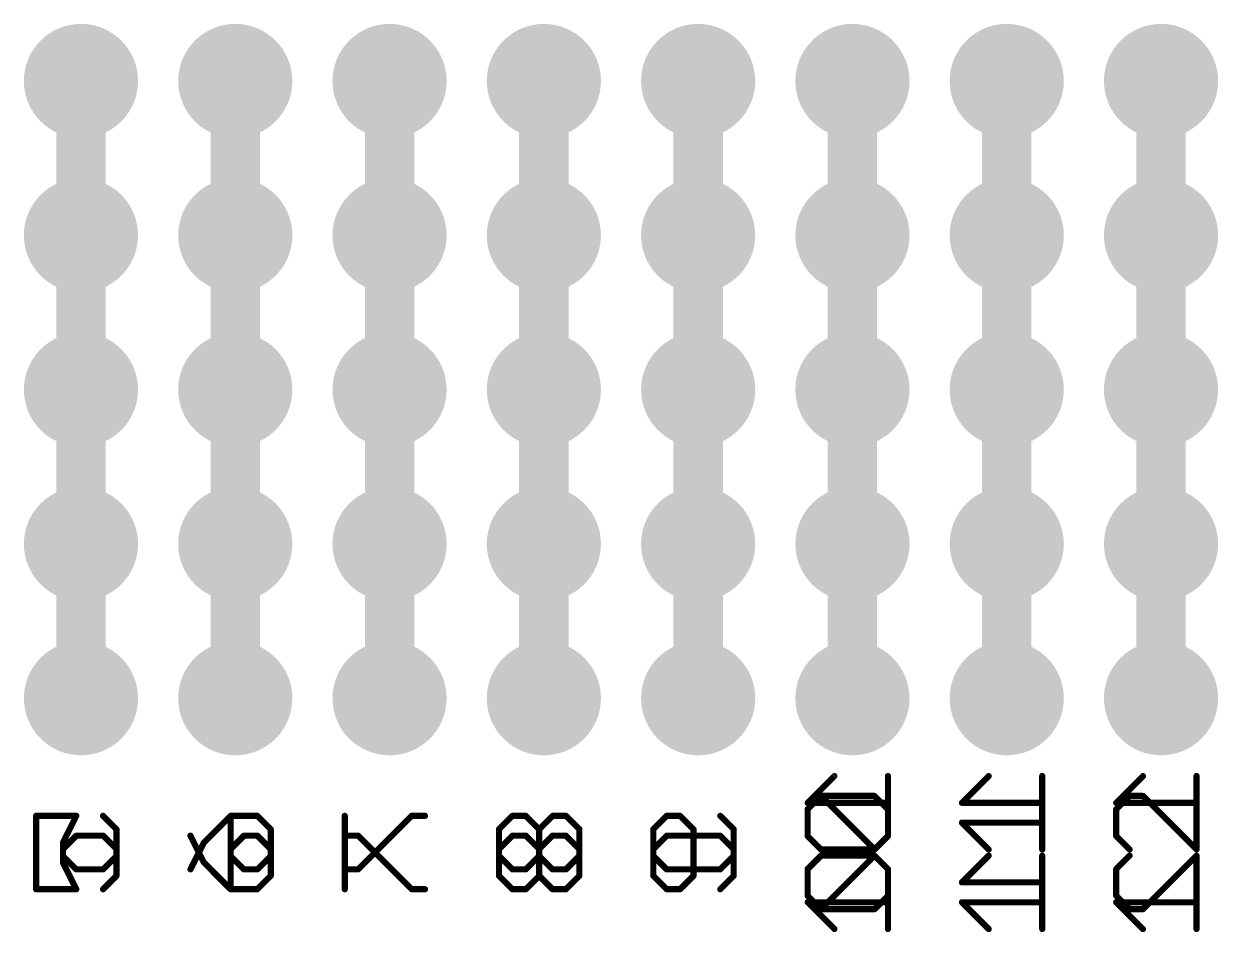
# Model space of a CAD drawing. Extents: x -0.1 to 94.1, y -0.1 to 63.6.
# Drawn here: x 19.38 to 39.04, y 13.93 to 28.88 of the extents above; entities that cross this region are included whole.
import ezdxf

# ---------------------------------------------------------------- set-up
doc = ezdxf.new("R2010")
doc.units = 0
for name, color, linetype in [('16', 132, 'CONTINUOUS'), ('17', 110, 'CONTINUOUS'), ('21', 41, 'CONTINUOUS'), ('22', 40, 'CONTINUOUS'), ('51', 53, 'CONTINUOUS')]:
    doc.layers.add(name, color=color, linetype=linetype)

# ---------------------------------------------------------------- blocks, each defined once
blk = doc.blocks.new('RECT')
blk.add_solid([(-0.5, -0.5), (0.5, -0.5), (-0.5, 0.5), (0.5, 0.5)])
blk = doc.blocks.new('ROUNDP')
at = {"const_width": 0.5}
blk.add_lwpolyline([(0, -0.25, 1), (0, 0.25, 1), (0, -0.25)], format="xyb", dxfattribs=at)

msp = doc.modelspace()

# ---------------------------------------------------------------- linework, layer by layer
at = {"layer": '16', "const_width": 0.8128}
for points in [[(20.32, 27.94), (20.32, 25.4)], [(22.86, 25.4), (22.86, 27.94)], [(25.4, 27.94), (25.4, 25.4)], [(27.94, 25.4), (27.94, 27.94)], [(30.48, 27.94), (30.48, 25.4)], [(33.02, 25.4), (33.02, 27.94)], [(35.56, 27.94), (35.56, 25.4)], [(38.1, 25.4), (38.1, 27.94)], [(20.32, 25.4), (20.32, 22.86)], [(22.86, 22.86), (22.86, 25.4)], [(25.4, 25.4), (25.4, 22.86)], [(27.94, 22.86), (27.94, 25.4)], [(30.48, 25.4), (30.48, 22.86)], [(33.02, 22.86), (33.02, 25.4)], [(35.56, 25.4), (35.56, 22.86)], [(38.1, 22.86), (38.1, 25.4)], [(20.32, 22.86), (20.32, 20.32)], [(22.86, 20.32), (22.86, 22.86)], [(25.4, 22.86), (25.4, 20.32)], [(27.94, 20.32), (27.94, 22.86)], [(30.48, 22.86), (30.48, 20.32)], [(33.02, 20.32), (33.02, 22.86)], [(35.56, 22.86), (35.56, 20.32)], [(38.1, 20.32), (38.1, 22.86)], [(20.32, 20.32), (20.32, 17.78)], [(22.86, 17.78), (22.86, 20.32)], [(25.4, 20.32), (25.4, 17.78)], [(27.94, 17.78), (27.94, 20.32)], [(30.48, 20.32), (30.48, 17.78)], [(33.02, 17.78), (33.02, 20.32)], [(35.56, 20.32), (35.56, 17.78)], [(38.1, 17.78), (38.1, 20.32)]]:
    msp.add_lwpolyline(points, dxfattribs=at)
at = {"layer": '16', "const_width": 0.4064}
for points in [[(20.5232, 27.94, 1), (20.1168, 27.94)], [(23.0632, 27.94, 1), (22.6568, 27.94)], [(25.6032, 27.94, 1), (25.1968, 27.94)], [(28.1432, 27.94, 1), (27.7368, 27.94)], [(30.6832, 27.94, 1), (30.2768, 27.94)], [(33.2232, 27.94, 1), (32.8168, 27.94)], [(35.7632, 27.94, 1), (35.3568, 27.94)], [(38.3032, 27.94, 1), (37.8968, 27.94)], [(20.5232, 25.4, 1), (20.1168, 25.4)], [(23.0632, 25.4, 1), (22.6568, 25.4)], [(25.6032, 25.4, 1), (25.1968, 25.4)], [(28.1432, 25.4, 1), (27.7368, 25.4)], [(30.6832, 25.4, 1), (30.2768, 25.4)], [(33.2232, 25.4, 1), (32.8168, 25.4)], [(35.7632, 25.4, 1), (35.3568, 25.4)], [(38.3032, 25.4, 1), (37.8968, 25.4)], [(20.1168, 25.4, 1), (20.5232, 25.4)], [(22.6568, 25.4, 1), (23.0632, 25.4)], [(25.1968, 25.4, 1), (25.6032, 25.4)], [(27.7368, 25.4, 1), (28.1432, 25.4)], [(30.2768, 25.4, 1), (30.6832, 25.4)], [(32.8168, 25.4, 1), (33.2232, 25.4)], [(35.3568, 25.4, 1), (35.7632, 25.4)], [(37.8968, 25.4, 1), (38.3032, 25.4)], [(20.5232, 22.86, 1), (20.1168, 22.86)], [(23.0632, 22.86, 1), (22.6568, 22.86)], [(25.6032, 22.86, 1), (25.1968, 22.86)], [(28.1432, 22.86, 1), (27.7368, 22.86)], [(30.6832, 22.86, 1), (30.2768, 22.86)], [(33.2232, 22.86, 1), (32.8168, 22.86)], [(35.7632, 22.86, 1), (35.3568, 22.86)], [(38.3032, 22.86, 1), (37.8968, 22.86)], [(20.1168, 22.86, 1), (20.5232, 22.86)], [(22.6568, 22.86, 1), (23.0632, 22.86)], [(25.1968, 22.86, 1), (25.6032, 22.86)], [(27.7368, 22.86, 1), (28.1432, 22.86)], [(30.2768, 22.86, 1), (30.6832, 22.86)], [(32.8168, 22.86, 1), (33.2232, 22.86)], [(35.3568, 22.86, 1), (35.7632, 22.86)], [(37.8968, 22.86, 1), (38.3032, 22.86)], [(20.5232, 20.32, 1), (20.1168, 20.32)], [(23.0632, 20.32, 1), (22.6568, 20.32)], [(25.6032, 20.32, 1), (25.1968, 20.32)], [(28.1432, 20.32, 1), (27.7368, 20.32)], [(30.6832, 20.32, 1), (30.2768, 20.32)], [(33.2232, 20.32, 1), (32.8168, 20.32)], [(35.7632, 20.32, 1), (35.3568, 20.32)], [(38.3032, 20.32, 1), (37.8968, 20.32)], [(20.1168, 20.32, 1), (20.5232, 20.32)], [(22.6568, 20.32, 1), (23.0632, 20.32)], [(25.1968, 20.32, 1), (25.6032, 20.32)], [(27.7368, 20.32, 1), (28.1432, 20.32)], [(30.2768, 20.32, 1), (30.6832, 20.32)], [(32.8168, 20.32, 1), (33.2232, 20.32)], [(35.3568, 20.32, 1), (35.7632, 20.32)], [(37.8968, 20.32, 1), (38.3032, 20.32)], [(20.1168, 17.78, 1), (20.5232, 17.78)], [(22.6568, 17.78, 1), (23.0632, 17.78)], [(25.1968, 17.78, 1), (25.6032, 17.78)], [(27.7368, 17.78, 1), (28.1432, 17.78)], [(30.2768, 17.78, 1), (30.6832, 17.78)], [(32.8168, 17.78, 1), (33.2232, 17.78)], [(35.3568, 17.78, 1), (35.7632, 17.78)], [(37.8968, 17.78, 1), (38.3032, 17.78)]]:
    msp.add_lwpolyline(points, format="xyb", dxfattribs=at)
at = {"layer": '21', "const_width": 0.1016}
for points in [[(32.2823, 15.9518), (32.5026, 16.1721)], [(32.5026, 16.1721), (33.3839, 16.1721)], [(33.3839, 15.2908), (32.5026, 16.1721)], [(33.3839, 16.1721), (33.6042, 15.9518)], [(36.1442, 15.2908), (36.1442, 16.1721)], [(37.5826, 16.1721), (37.3623, 15.9518)], [(37.8029, 16.1721), (37.5826, 16.1721)], [(38.6842, 15.2908), (37.8029, 16.1721)], [(38.6842, 16.1721), (38.6842, 15.2908)], [(32.2823, 15.5111), (32.2823, 15.9518)], [(33.6042, 15.9518), (33.6042, 15.5111)], [(37.3623, 15.9518), (37.3623, 15.5111)], [(35.2629, 15.2908), (34.8223, 15.7314)], [(34.8223, 15.7314), (36.1442, 15.7314)], [(19.5823, 15.5172), (19.5823, 14.6359)], [(20.0229, 15.2969), (20.2432, 15.5172)], [(20.2432, 15.5172), (20.6839, 15.5172)], [(20.6839, 15.5172), (20.9042, 15.2969)], [(22.1223, 15.5172), (22.3426, 15.0766)], [(23.0036, 15.5172), (22.7832, 15.2969)], [(23.2239, 15.5172), (23.0036, 15.5172)], [(23.4442, 15.2969), (23.2239, 15.5172)], [(24.6623, 14.6359), (24.6623, 15.5172)], [(24.6623, 15.5172), (24.8826, 15.5172)], [(24.8826, 15.5172), (25.7639, 14.6359)], [(27.2023, 15.2969), (27.4226, 15.5172)], [(27.4226, 15.5172), (27.6429, 15.5172)], [(27.6429, 15.5172), (27.8632, 15.2969)], [(27.8632, 15.2969), (28.0836, 15.5172)], [(28.0836, 15.5172), (28.3039, 15.5172)], [(28.3039, 15.5172), (28.5242, 15.2969)], [(29.9626, 15.5172), (29.7423, 15.2969)], [(30.8439, 15.5172), (29.9626, 15.5172)], [(30.4032, 14.8563), (30.4032, 15.5172)], [(31.0642, 15.2969), (30.8439, 15.5172)], [(32.5026, 15.2908), (32.2823, 15.5111)], [(33.6042, 15.5111), (33.3839, 15.2908)], [(37.3623, 15.5111), (37.5826, 15.2908)], [(20.0229, 15.0766), (20.0229, 15.2969)], [(20.9042, 15.2969), (20.9042, 14.8563)], [(22.7832, 15.2969), (22.7832, 14.6359)], [(23.4442, 14.8563), (23.4442, 15.2969)], [(27.2023, 14.8563), (27.2023, 15.2969)], [(27.8632, 14.8563), (27.8632, 15.2969)], [(28.5242, 15.2969), (28.5242, 14.8563)], [(29.7423, 15.2969), (29.7423, 14.8563)], [(31.0642, 14.8563), (31.0642, 15.2969)], [(33.3839, 15.2908), (32.5026, 15.2908)], [(20.2432, 14.6359), (20.0229, 15.0766)], [(22.3426, 15.0766), (22.7832, 14.6359)], [(20.9042, 14.8563), (20.6839, 14.6359)], [(23.2239, 14.6359), (23.4442, 14.8563)], [(27.4226, 14.6359), (27.2023, 14.8563)], [(27.8632, 14.8563), (27.6429, 14.6359)], [(28.0836, 14.6359), (27.8632, 14.8563)], [(28.5242, 14.8563), (28.3039, 14.6359)], [(29.7423, 14.8563), (29.9626, 14.6359)], [(30.1829, 14.6359), (30.4032, 14.8563)], [(30.8439, 14.6359), (31.0642, 14.8563)], [(33.6042, 13.9811), (33.6042, 14.8624)], [(36.1442, 13.9811), (36.1442, 14.8624)], [(38.6842, 13.9811), (38.6842, 14.8624)], [(19.5823, 14.6359), (20.2432, 14.6359)], [(22.7832, 14.6359), (23.2239, 14.6359)], [(25.7639, 14.6359), (25.9842, 14.6359)], [(27.6429, 14.6359), (27.4226, 14.6359)], [(28.3039, 14.6359), (28.0836, 14.6359)], [(29.9626, 14.6359), (30.1829, 14.6359)], [(32.7229, 13.9811), (32.2823, 14.4217)], [(32.2823, 14.4217), (33.6042, 14.4217)], [(35.2629, 13.9811), (34.8223, 14.4217)], [(34.8223, 14.4217), (36.1442, 14.4217)], [(37.8029, 13.9811), (37.3623, 14.4217)], [(37.3623, 14.4217), (38.6842, 14.4217)]]:
    msp.add_lwpolyline(points, dxfattribs=at)
at = {"layer": '21', "const_width": 0.0508}
for points in [[(32.5026, 16.1975, 1), (32.5026, 16.1467)], [(32.5206, 16.19, 1), (32.4846, 16.1541)], [(32.5206, 16.1541, 1), (32.4846, 16.19)], [(33.4018, 16.19, 1), (33.3659, 16.1541)], [(33.3839, 16.1467, 1), (33.3839, 16.1975)], [(36.1696, 16.1721, 1), (36.1188, 16.1721)], [(37.5826, 16.1975, 1), (37.5826, 16.1467)], [(37.6006, 16.1541, 1), (37.5646, 16.19)], [(37.8209, 16.19, 1), (37.785, 16.1541)], [(37.8029, 16.1467, 1), (37.8029, 16.1975)], [(38.7096, 16.1721, 1), (38.6588, 16.1721)], [(32.3077, 15.9518, 1), (32.2569, 15.9518)], [(32.2643, 15.9697, 1), (32.3002, 15.9338)], [(33.6296, 15.9518, 1), (33.5788, 15.9518)], [(33.5862, 15.9338, 1), (33.6222, 15.9697)], [(37.3877, 15.9518, 1), (37.3369, 15.9518)], [(37.3443, 15.9697, 1), (37.3802, 15.9338)], [(34.8402, 15.7494, 1), (34.8043, 15.7135)], [(34.8223, 15.7568, 1), (34.8223, 15.706)], [(36.1442, 15.706, 1), (36.1442, 15.7568)], [(19.6077, 15.5172, 1), (19.5569, 15.5172)], [(20.2432, 15.5426, 1), (20.2432, 15.4918)], [(20.2612, 15.4993, 1), (20.2253, 15.5352)], [(20.7018, 15.5352, 1), (20.6659, 15.4993)], [(20.6839, 15.4918, 1), (20.6839, 15.5426)], [(22.145, 15.5286, 1), (22.0996, 15.5059)], [(23.0036, 15.5426, 1), (23.0036, 15.4918)], [(23.0215, 15.4993, 1), (22.9856, 15.5352)], [(23.2418, 15.5352, 1), (23.2059, 15.4993)], [(23.2239, 15.4918, 1), (23.2239, 15.5426)], [(24.6877, 15.5172, 1), (24.6369, 15.5172)], [(24.6623, 15.5426, 1), (24.6623, 15.4918)], [(24.9006, 15.5352, 1), (24.8646, 15.4993)], [(24.8826, 15.4918, 1), (24.8826, 15.5426)], [(27.4226, 15.5426, 1), (27.4226, 15.4918)], [(27.4406, 15.4993, 1), (27.4046, 15.5352)], [(27.6609, 15.5352, 1), (27.625, 15.4993)], [(27.6429, 15.4918, 1), (27.6429, 15.5426)], [(28.0836, 15.5426, 1), (28.0836, 15.4918)], [(28.1015, 15.4993, 1), (28.0656, 15.5352)], [(28.3218, 15.5352, 1), (28.2859, 15.4993)], [(28.3039, 15.4918, 1), (28.3039, 15.5426)], [(29.9626, 15.5426, 1), (29.9626, 15.4918)], [(29.9806, 15.4993, 1), (29.9446, 15.5352)], [(30.4286, 15.5172, 1), (30.3778, 15.5172)], [(30.8618, 15.5352, 1), (30.8259, 15.4993)], [(30.8439, 15.4918, 1), (30.8439, 15.5426)], [(32.3002, 15.5291, 1), (32.2643, 15.4932)], [(32.2569, 15.5111, 1), (32.3077, 15.5111)], [(33.5788, 15.5111, 1), (33.6296, 15.5111)], [(33.6222, 15.4932, 1), (33.5862, 15.5291)], [(37.3802, 15.5291, 1), (37.3443, 15.4932)], [(37.3369, 15.5111, 1), (37.3877, 15.5111)], [(20.0483, 15.2969, 1), (19.9975, 15.2969)], [(20.005, 15.3149, 1), (20.0409, 15.2789)], [(20.9296, 15.2969, 1), (20.8788, 15.2969)], [(20.8862, 15.2789, 1), (20.9222, 15.3149)], [(22.8086, 15.2969, 1), (22.7578, 15.2969)], [(22.7653, 15.3149, 1), (22.8012, 15.2789)], [(23.4696, 15.2969, 1), (23.4188, 15.2969)], [(23.4262, 15.2789, 1), (23.4622, 15.3149)], [(27.1843, 15.3149, 1), (27.2202, 15.2789)], [(27.2277, 15.2969, 1), (27.1769, 15.2969)], [(27.8886, 15.2969, 1), (27.8378, 15.2969)], [(27.8453, 15.3149, 1), (27.8812, 15.2789)], [(27.8453, 15.2789, 1), (27.8812, 15.3149)], [(28.5496, 15.2969, 1), (28.4988, 15.2969)], [(28.5062, 15.2789, 1), (28.5422, 15.3149)], [(29.7243, 15.3149, 1), (29.7602, 15.2789)], [(29.7677, 15.2969, 1), (29.7169, 15.2969)], [(31.0896, 15.2969, 1), (31.0388, 15.2969)], [(31.0462, 15.2789, 1), (31.0822, 15.3149)], [(32.5026, 15.3162, 1), (32.5026, 15.2654)], [(33.3839, 15.2654, 1), (33.3839, 15.3162)], [(32.4846, 15.2728, 1), (32.5206, 15.3088)], [(33.3659, 15.3088, 1), (33.4018, 15.2728)], [(33.3659, 15.2728, 1), (33.4018, 15.3088)], [(35.245, 15.2728, 1), (35.2809, 15.3088)], [(36.1188, 15.2908, 1), (36.1696, 15.2908)], [(37.5646, 15.2728, 1), (37.6006, 15.3088)], [(38.6588, 15.2908, 1), (38.7096, 15.2908)], [(38.6662, 15.2728, 1), (38.7022, 15.3088)], [(20.0456, 15.0879, 1), (20.0002, 15.0652)], [(19.9975, 15.0766, 1), (20.0483, 15.0766)], [(22.3606, 15.0945, 1), (22.3246, 15.0586)], [(22.3199, 15.0652, 1), (22.3653, 15.0879)], [(20.8788, 14.8563, 1), (20.9296, 14.8563)], [(20.9222, 14.8383, 1), (20.8862, 14.8742)], [(23.4188, 14.8563, 1), (23.4696, 14.8563)], [(23.4622, 14.8383, 1), (23.4262, 14.8742)], [(27.2202, 14.8742, 1), (27.1843, 14.8383)], [(27.1769, 14.8563, 1), (27.2277, 14.8563)], [(27.8378, 14.8563, 1), (27.8886, 14.8563)], [(27.8812, 14.8742, 1), (27.8453, 14.8383)], [(27.8812, 14.8383, 1), (27.8453, 14.8742)], [(28.4988, 14.8563, 1), (28.5496, 14.8563)], [(28.5422, 14.8383, 1), (28.5062, 14.8742)], [(29.7602, 14.8742, 1), (29.7243, 14.8383)], [(29.7169, 14.8563, 1), (29.7677, 14.8563)], [(30.3778, 14.8563, 1), (30.4286, 14.8563)], [(30.4212, 14.8383, 1), (30.3853, 14.8742)], [(31.0388, 14.8563, 1), (31.0896, 14.8563)], [(31.0822, 14.8383, 1), (31.0462, 14.8742)], [(33.6296, 14.8624, 1), (33.5788, 14.8624)], [(36.1696, 14.8624, 1), (36.1188, 14.8624)], [(38.7096, 14.8624, 1), (38.6588, 14.8624)], [(19.5823, 14.6613, 1), (19.5823, 14.6105)], [(19.5569, 14.6359, 1), (19.6077, 14.6359)], [(20.2205, 14.6246, 1), (20.266, 14.6473)], [(20.2432, 14.6105, 1), (20.2432, 14.6613)], [(20.6659, 14.6539, 1), (20.7018, 14.618)], [(22.7832, 14.6613, 1), (22.7832, 14.6105)], [(22.7578, 14.6359, 1), (22.8086, 14.6359)], [(22.7653, 14.618, 1), (22.8012, 14.6539)], [(23.2059, 14.6539, 1), (23.2418, 14.618)], [(23.2239, 14.6105, 1), (23.2239, 14.6613)], [(24.6369, 14.6359, 1), (24.6877, 14.6359)], [(25.7639, 14.6613, 1), (25.7639, 14.6105)], [(25.7459, 14.618, 1), (25.7818, 14.6539)], [(25.9842, 14.6105, 1), (25.9842, 14.6613)], [(27.4226, 14.6613, 1), (27.4226, 14.6105)], [(27.4046, 14.618, 1), (27.4406, 14.6539)], [(27.625, 14.6539, 1), (27.6609, 14.618)], [(27.6429, 14.6105, 1), (27.6429, 14.6613)], [(28.0836, 14.6613, 1), (28.0836, 14.6105)], [(28.0656, 14.618, 1), (28.1015, 14.6539)], [(28.2859, 14.6539, 1), (28.3218, 14.618)], [(28.3039, 14.6105, 1), (28.3039, 14.6613)], [(29.9626, 14.6613, 1), (29.9626, 14.6105)], [(29.9446, 14.618, 1), (29.9806, 14.6539)], [(30.165, 14.6539, 1), (30.2009, 14.618)], [(30.1829, 14.6105, 1), (30.1829, 14.6613)], [(30.8259, 14.6539, 1), (30.8618, 14.618)], [(32.3002, 14.4397, 1), (32.2643, 14.4038)], [(32.2823, 14.4471, 1), (32.2823, 14.3963)], [(33.6042, 14.3963, 1), (33.6042, 14.4471)], [(34.8402, 14.4397, 1), (34.8043, 14.4038)], [(34.8223, 14.4471, 1), (34.8223, 14.3963)], [(36.1442, 14.3963, 1), (36.1442, 14.4471)], [(37.3802, 14.4397, 1), (37.3443, 14.4038)], [(37.3623, 14.4471, 1), (37.3623, 14.3963)], [(38.6842, 14.3963, 1), (38.6842, 14.4471)], [(32.705, 13.9631, 1), (32.7409, 13.999)], [(33.5788, 13.9811, 1), (33.6296, 13.9811)], [(35.245, 13.9631, 1), (35.2809, 13.999)], [(36.1188, 13.9811, 1), (36.1696, 13.9811)], [(37.785, 13.9631, 1), (37.8209, 13.999)], [(38.6588, 13.9811, 1), (38.7096, 13.9811)]]:
    msp.add_lwpolyline(points, format="xyb", dxfattribs=at)
at = {"layer": '22', "const_width": 0.1016}
for points in [[(32.7229, 16.4989), (32.2823, 16.0583)], [(33.6042, 16.4989), (33.6042, 15.6176)], [(35.2629, 16.4989), (34.8223, 16.0583)], [(36.1442, 16.4989), (36.1442, 15.6176)], [(37.8029, 16.4989), (37.3623, 16.0583)], [(38.6842, 16.4989), (38.6842, 15.6176)], [(32.2823, 16.0583), (33.6042, 16.0583)], [(34.8223, 16.0583), (36.1442, 16.0583)], [(37.3623, 16.0583), (38.6842, 16.0583)], [(19.5823, 14.9628), (19.5823, 15.8441)], [(19.5823, 15.8441), (20.2432, 15.8441)], [(20.2432, 15.8441), (20.0229, 15.4034)], [(20.9042, 15.6237), (20.6839, 15.8441)], [(22.3426, 15.4034), (22.7832, 15.8441)], [(22.7832, 15.8441), (23.2239, 15.8441)], [(22.7832, 15.1831), (22.7832, 15.8441)], [(23.2239, 15.8441), (23.4442, 15.6237)], [(24.6623, 15.8441), (24.6623, 14.9628)], [(24.8826, 14.9628), (25.7639, 15.8441)], [(25.7639, 15.8441), (25.9842, 15.8441)], [(27.4226, 15.8441), (27.2023, 15.6237)], [(27.6429, 15.8441), (27.4226, 15.8441)], [(27.8632, 15.6237), (27.6429, 15.8441)], [(28.0836, 15.8441), (27.8632, 15.6237)], [(28.3039, 15.8441), (28.0836, 15.8441)], [(28.5242, 15.6237), (28.3039, 15.8441)], [(29.7423, 15.6237), (29.9626, 15.8441)], [(29.9626, 15.8441), (30.1829, 15.8441)], [(30.1829, 15.8441), (30.4032, 15.6237)], [(30.8439, 15.8441), (31.0642, 15.6237)], [(20.9042, 15.1831), (20.9042, 15.6237)], [(23.4442, 15.6237), (23.4442, 15.1831)], [(27.2023, 15.6237), (27.2023, 15.1831)], [(27.8632, 15.6237), (27.8632, 15.1831)], [(28.5242, 15.1831), (28.5242, 15.6237)], [(29.7423, 15.1831), (29.7423, 15.6237)], [(30.4032, 15.6237), (30.4032, 14.9628)], [(31.0642, 15.6237), (31.0642, 15.1831)], [(20.0229, 15.4034), (20.0229, 15.1831)], [(22.1223, 14.9628), (22.3426, 15.4034)], [(20.0229, 15.1831), (20.2432, 14.9628)], [(20.6839, 14.9628), (20.9042, 15.1831)], [(23.0036, 14.9628), (22.7832, 15.1831)], [(23.4442, 15.1831), (23.2239, 14.9628)], [(27.2023, 15.1831), (27.4226, 14.9628)], [(27.6429, 14.9628), (27.8632, 15.1831)], [(27.8632, 15.1831), (28.0836, 14.9628)], [(28.3039, 14.9628), (28.5242, 15.1831)], [(29.9626, 14.9628), (29.7423, 15.1831)], [(31.0642, 15.1831), (30.8439, 14.9628)], [(32.5026, 15.1892), (32.2823, 14.9689)], [(33.3839, 15.1892), (32.5026, 15.1892)], [(33.3839, 15.1892), (32.5026, 14.3079)], [(33.6042, 14.9689), (33.3839, 15.1892)], [(35.2629, 15.1892), (34.8223, 14.7486)], [(36.1442, 15.1892), (36.1442, 14.3079)], [(37.3623, 14.9689), (37.5826, 15.1892)], [(38.6842, 15.1892), (37.8029, 14.3079)], [(38.6842, 14.3079), (38.6842, 15.1892)], [(20.2432, 14.9628), (20.6839, 14.9628)], [(23.2239, 14.9628), (23.0036, 14.9628)], [(24.6623, 14.9628), (24.8826, 14.9628)], [(27.4226, 14.9628), (27.6429, 14.9628)], [(28.0836, 14.9628), (28.3039, 14.9628)], [(30.8439, 14.9628), (29.9626, 14.9628)], [(32.2823, 14.9689), (32.2823, 14.5282)], [(33.6042, 14.5282), (33.6042, 14.9689)], [(37.3623, 14.5282), (37.3623, 14.9689)], [(34.8223, 14.7486), (36.1442, 14.7486)], [(32.2823, 14.5282), (32.5026, 14.3079)], [(33.3839, 14.3079), (33.6042, 14.5282)], [(37.5826, 14.3079), (37.3623, 14.5282)], [(32.5026, 14.3079), (33.3839, 14.3079)], [(37.8029, 14.3079), (37.5826, 14.3079)]]:
    msp.add_lwpolyline(points, dxfattribs=at)
at = {"layer": '22', "const_width": 0.0508}
for points in [[(32.7409, 16.481, 1), (32.705, 16.5169)], [(33.6296, 16.4989, 1), (33.5788, 16.4989)], [(35.2809, 16.481, 1), (35.245, 16.5169)], [(36.1696, 16.4989, 1), (36.1188, 16.4989)], [(37.8209, 16.481, 1), (37.785, 16.5169)], [(38.7096, 16.4989, 1), (38.6588, 16.4989)], [(32.2823, 16.0837, 1), (32.2823, 16.0329)], [(32.2643, 16.0762, 1), (32.3002, 16.0403)], [(33.6042, 16.0329, 1), (33.6042, 16.0837)], [(34.8223, 16.0837, 1), (34.8223, 16.0329)], [(34.8043, 16.0762, 1), (34.8402, 16.0403)], [(36.1442, 16.0329, 1), (36.1442, 16.0837)], [(37.3623, 16.0837, 1), (37.3623, 16.0329)], [(37.3443, 16.0762, 1), (37.3802, 16.0403)], [(38.6842, 16.0329, 1), (38.6842, 16.0837)], [(19.6077, 15.8441, 1), (19.5569, 15.8441)], [(19.5823, 15.8695, 1), (19.5823, 15.8187)], [(20.266, 15.8327, 1), (20.2205, 15.8554)], [(20.2432, 15.8187, 1), (20.2432, 15.8695)], [(20.7018, 15.862, 1), (20.6659, 15.8261)], [(22.7832, 15.8695, 1), (22.7832, 15.8187)], [(22.8086, 15.8441, 1), (22.7578, 15.8441)], [(22.8012, 15.8261, 1), (22.7653, 15.862)], [(23.2418, 15.862, 1), (23.2059, 15.8261)], [(23.2239, 15.8187, 1), (23.2239, 15.8695)], [(24.6877, 15.8441, 1), (24.6369, 15.8441)], [(25.7639, 15.8695, 1), (25.7639, 15.8187)], [(25.7818, 15.8261, 1), (25.7459, 15.862)], [(25.9842, 15.8187, 1), (25.9842, 15.8695)], [(27.4226, 15.8695, 1), (27.4226, 15.8187)], [(27.4406, 15.8261, 1), (27.4046, 15.862)], [(27.6609, 15.862, 1), (27.625, 15.8261)], [(27.6429, 15.8187, 1), (27.6429, 15.8695)], [(28.0836, 15.8695, 1), (28.0836, 15.8187)], [(28.1015, 15.8261, 1), (28.0656, 15.862)], [(28.3218, 15.862, 1), (28.2859, 15.8261)], [(28.3039, 15.8187, 1), (28.3039, 15.8695)], [(29.9626, 15.8695, 1), (29.9626, 15.8187)], [(29.9806, 15.8261, 1), (29.9446, 15.862)], [(30.2009, 15.862, 1), (30.165, 15.8261)], [(30.1829, 15.8187, 1), (30.1829, 15.8695)], [(30.8618, 15.862, 1), (30.8259, 15.8261)], [(20.9296, 15.6237, 1), (20.8788, 15.6237)], [(20.8862, 15.6058, 1), (20.9222, 15.6417)], [(23.4696, 15.6237, 1), (23.4188, 15.6237)], [(23.4262, 15.6058, 1), (23.4622, 15.6417)], [(27.2277, 15.6237, 1), (27.1769, 15.6237)], [(27.1843, 15.6417, 1), (27.2202, 15.6058)], [(27.8886, 15.6237, 1), (27.8378, 15.6237)], [(27.8453, 15.6417, 1), (27.8812, 15.6058)], [(27.8453, 15.6058, 1), (27.8812, 15.6417)], [(28.5496, 15.6237, 1), (28.4988, 15.6237)], [(28.5062, 15.6058, 1), (28.5422, 15.6417)], [(29.7677, 15.6237, 1), (29.7169, 15.6237)], [(29.7243, 15.6417, 1), (29.7602, 15.6058)], [(30.4286, 15.6237, 1), (30.3778, 15.6237)], [(30.3853, 15.6058, 1), (30.4212, 15.6417)], [(31.0896, 15.6237, 1), (31.0388, 15.6237)], [(31.0462, 15.6058, 1), (31.0822, 15.6417)], [(33.5788, 15.6176, 1), (33.6296, 15.6176)], [(36.1188, 15.6176, 1), (36.1696, 15.6176)], [(38.6588, 15.6176, 1), (38.7096, 15.6176)], [(20.0483, 15.4034, 1), (19.9975, 15.4034)], [(20.0002, 15.4148, 1), (20.0456, 15.3921)], [(22.3246, 15.4214, 1), (22.3606, 15.3855)], [(22.3653, 15.3921, 1), (22.3199, 15.4148)], [(20.0409, 15.2011, 1), (20.005, 15.1651)], [(19.9975, 15.1831, 1), (20.0483, 15.1831)], [(20.8788, 15.1831, 1), (20.9296, 15.1831)], [(20.9222, 15.1651, 1), (20.8862, 15.2011)], [(22.8012, 15.2011, 1), (22.7653, 15.1651)], [(22.7578, 15.1831, 1), (22.8086, 15.1831)], [(23.4188, 15.1831, 1), (23.4696, 15.1831)], [(23.4622, 15.1651, 1), (23.4262, 15.2011)], [(27.2202, 15.2011, 1), (27.1843, 15.1651)], [(27.1769, 15.1831, 1), (27.2277, 15.1831)], [(27.8812, 15.2011, 1), (27.8453, 15.1651)], [(27.8378, 15.1831, 1), (27.8886, 15.1831)], [(27.8812, 15.1651, 1), (27.8453, 15.2011)], [(28.4988, 15.1831, 1), (28.5496, 15.1831)], [(28.5422, 15.1651, 1), (28.5062, 15.2011)], [(29.7602, 15.2011, 1), (29.7243, 15.1651)], [(29.7169, 15.1831, 1), (29.7677, 15.1831)], [(31.0388, 15.1831, 1), (31.0896, 15.1831)], [(31.0822, 15.1651, 1), (31.0462, 15.2011)], [(32.5026, 15.2146, 1), (32.5026, 15.1638)], [(32.5206, 15.1712, 1), (32.4846, 15.2072)], [(33.4018, 15.2072, 1), (33.3659, 15.1712)], [(33.4018, 15.1712, 1), (33.3659, 15.2072)], [(33.3839, 15.1638, 1), (33.3839, 15.2146)], [(35.2809, 15.1712, 1), (35.245, 15.2072)], [(36.1696, 15.1892, 1), (36.1188, 15.1892)], [(37.6006, 15.1712, 1), (37.5646, 15.2072)], [(38.7096, 15.1892, 1), (38.6588, 15.1892)], [(38.7022, 15.1712, 1), (38.6662, 15.2072)], [(19.5569, 14.9628, 1), (19.6077, 14.9628)], [(20.2432, 14.9882, 1), (20.2432, 14.9374)], [(20.2253, 14.9448, 1), (20.2612, 14.9807)], [(20.6659, 14.9807, 1), (20.7018, 14.9448)], [(20.6839, 14.9374, 1), (20.6839, 14.9882)], [(22.0996, 14.9741, 1), (22.145, 14.9514)], [(23.0036, 14.9882, 1), (23.0036, 14.9374)], [(22.9856, 14.9448, 1), (23.0215, 14.9807)], [(23.2059, 14.9807, 1), (23.2418, 14.9448)], [(23.2239, 14.9374, 1), (23.2239, 14.9882)], [(24.6623, 14.9882, 1), (24.6623, 14.9374)], [(24.6369, 14.9628, 1), (24.6877, 14.9628)], [(24.8646, 14.9807, 1), (24.9006, 14.9448)], [(24.8826, 14.9374, 1), (24.8826, 14.9882)], [(27.4226, 14.9882, 1), (27.4226, 14.9374)], [(27.4046, 14.9448, 1), (27.4406, 14.9807)], [(27.625, 14.9807, 1), (27.6609, 14.9448)], [(27.6429, 14.9374, 1), (27.6429, 14.9882)], [(28.0836, 14.9882, 1), (28.0836, 14.9374)], [(28.0656, 14.9448, 1), (28.1015, 14.9807)], [(28.2859, 14.9807, 1), (28.3218, 14.9448)], [(28.3039, 14.9374, 1), (28.3039, 14.9882)], [(29.9626, 14.9882, 1), (29.9626, 14.9374)], [(29.9446, 14.9448, 1), (29.9806, 14.9807)], [(30.3778, 14.9628, 1), (30.4286, 14.9628)], [(30.8259, 14.9807, 1), (30.8618, 14.9448)], [(30.8439, 14.9374, 1), (30.8439, 14.9882)], [(32.3077, 14.9689, 1), (32.2569, 14.9689)], [(32.2643, 14.9868, 1), (32.3002, 14.9509)], [(33.6296, 14.9689, 1), (33.5788, 14.9689)], [(33.5862, 14.9509, 1), (33.6222, 14.9868)], [(37.3877, 14.9689, 1), (37.3369, 14.9689)], [(37.3443, 14.9868, 1), (37.3802, 14.9509)], [(34.8223, 14.774, 1), (34.8223, 14.7232)], [(34.8043, 14.7665, 1), (34.8402, 14.7306)], [(36.1442, 14.7232, 1), (36.1442, 14.774)], [(32.3002, 14.5462, 1), (32.2643, 14.5103)], [(32.2569, 14.5282, 1), (32.3077, 14.5282)], [(33.5788, 14.5282, 1), (33.6296, 14.5282)], [(33.6222, 14.5103, 1), (33.5862, 14.5462)], [(37.3802, 14.5462, 1), (37.3443, 14.5103)], [(37.3369, 14.5282, 1), (37.3877, 14.5282)], [(32.5026, 14.3333, 1), (32.5026, 14.2825)], [(33.3839, 14.2825, 1), (33.3839, 14.3333)], [(37.5826, 14.3333, 1), (37.5826, 14.2825)], [(37.8029, 14.2825, 1), (37.8029, 14.3333)], [(32.4846, 14.3259, 1), (32.5206, 14.29)], [(32.4846, 14.29, 1), (32.5206, 14.3259)], [(33.3659, 14.3259, 1), (33.4018, 14.29)], [(36.1188, 14.3079, 1), (36.1696, 14.3079)], [(37.5646, 14.29, 1), (37.6006, 14.3259)], [(37.785, 14.3259, 1), (37.8209, 14.29)], [(38.6588, 14.3079, 1), (38.7096, 14.3079)]]:
    msp.add_lwpolyline(points, format="xyb", dxfattribs=at)

# ---------------------------------------------------------------- block references
at = {"layer": '17', "xscale": 1.8796, "yscale": 1.8796, "rotation": 180}
for p in [(20.32, 27.94), (20.32, 27.94), (22.86, 27.94), (22.86, 27.94), (25.4, 27.94), (25.4, 27.94), (27.94, 27.94), (27.94, 27.94), (30.48, 27.94), (30.48, 27.94), (33.02, 27.94), (33.02, 27.94), (35.56, 27.94), (35.56, 27.94), (38.1, 27.94), (38.1, 27.94), (20.32, 25.4), (20.32, 25.4), (22.86, 25.4), (22.86, 25.4), (25.4, 25.4), (25.4, 25.4), (27.94, 25.4), (27.94, 25.4), (30.48, 25.4), (30.48, 25.4), (33.02, 25.4), (33.02, 25.4), (35.56, 25.4), (35.56, 25.4), (38.1, 25.4), (38.1, 25.4), (20.32, 22.86), (20.32, 22.86), (22.86, 22.86), (22.86, 22.86), (25.4, 22.86), (25.4, 22.86), (27.94, 22.86), (27.94, 22.86), (30.48, 22.86), (30.48, 22.86), (33.02, 22.86), (33.02, 22.86), (35.56, 22.86), (35.56, 22.86), (38.1, 22.86), (38.1, 22.86), (20.32, 20.32), (20.32, 20.32), (22.86, 20.32), (22.86, 20.32), (25.4, 20.32), (25.4, 20.32), (27.94, 20.32), (27.94, 20.32), (30.48, 20.32), (30.48, 20.32), (33.02, 20.32), (33.02, 20.32), (35.56, 20.32), (35.56, 20.32), (38.1, 20.32), (38.1, 20.32), (20.32, 17.78), (20.32, 17.78), (22.86, 17.78), (22.86, 17.78), (25.4, 17.78), (25.4, 17.78), (27.94, 17.78), (27.94, 17.78), (30.48, 17.78), (30.48, 17.78), (33.02, 17.78), (33.02, 17.78), (35.56, 17.78), (35.56, 17.78), (38.1, 17.78), (38.1, 17.78)]:
    msp.add_blockref('ROUNDP', p, dxfattribs=at)
at = {"layer": '51', "xscale": 0.508, "yscale": 0.508, "rotation": 90}
for p in [(20.32, 27.94), (22.86, 27.94), (25.4, 27.94), (27.94, 27.94), (30.48, 27.94), (33.02, 27.94), (35.56, 27.94), (38.1, 27.94), (20.32, 25.4), (22.86, 25.4), (25.4, 25.4), (27.94, 25.4), (30.48, 25.4), (33.02, 25.4), (35.56, 25.4), (38.1, 25.4), (20.32, 22.86), (22.86, 22.86), (25.4, 22.86), (27.94, 22.86), (30.48, 22.86), (33.02, 22.86), (35.56, 22.86), (38.1, 22.86), (20.32, 20.32), (22.86, 20.32), (25.4, 20.32), (27.94, 20.32), (30.48, 20.32), (33.02, 20.32), (35.56, 20.32), (38.1, 20.32), (20.32, 17.78), (22.86, 17.78), (25.4, 17.78), (27.94, 17.78), (30.48, 17.78), (33.02, 17.78), (35.56, 17.78), (38.1, 17.78)]:
    msp.add_blockref('RECT', p, dxfattribs=at)

doc.saveas('drawing.dxf')
